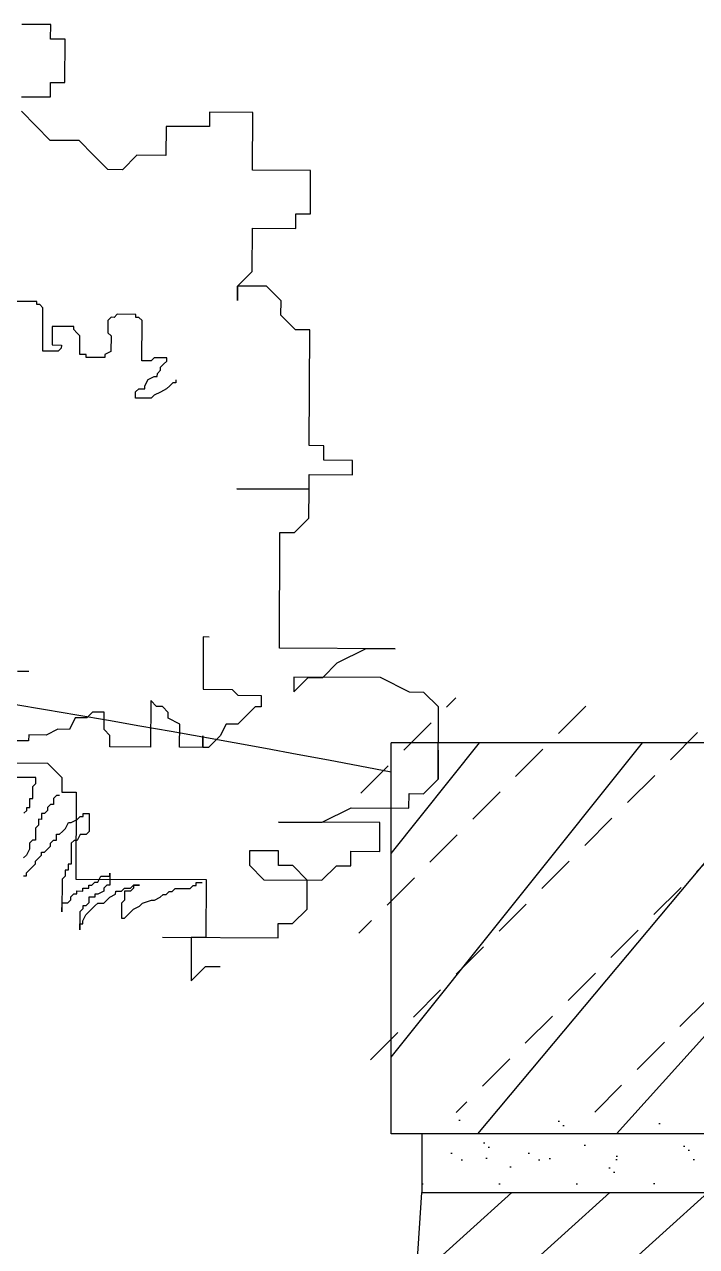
# Model space of a CAD drawing. Extents: x 343299501 to 344531018, y 671200678 to 672446893.
# Drawn here: x 344101652 to 344101996, y 672006662 to 672007287 of the extents above; entities that cross this region are included whole.
import ezdxf

# ---------------------------------------------------------------- set-up
doc = ezdxf.new("R2010")
doc.units = 0
doc.header["$LTSCALE"] = 10
doc.header["$MEASUREMENT"] = 0
doc.linetypes.add('CONTINOUS', pattern=[0])
for name, color, linetype in [('00-填充', 8, 'Continuous'), ('00-景观', 4, 'Continuous'), ('PUB_DIM', 3, 'Continuous'), ('TX-图例', 7, 'Continuous')]:
    doc.layers.add(name, color=color, linetype=linetype)

# ---------------------------------------------------------------- blocks, each defined once
blk = doc.blocks.new('009')
at = {"layer": 'PUB_DIM', "color": 251}
for points in [[(593654.8648514077, 317759.1772022322), (593615.523812674, 317762.884953171), (593615.9870469943, 317767.8000943959), (593611.06868634, 317768.2636321411), (593606.6151161529, 317773.6431762427), (593607.5416793153, 317783.4744615853), (593612.9218126759, 317787.9262028188), (593617.8401733264, 317787.4626650736), (593618.3034076542, 317792.3778062984), (593628.1386673376, 317791.4508685693), (593627.6754330136, 317786.5357273445), (593622.2938380316, 317782.0841238648), (593602.6233186647, 317783.9379993379), (593598.1696539596, 317789.3165405467), (593593.2512933016, 317789.7800782919), (593593.7145276293, 317794.6952195242), (593583.8792679459, 317795.6221572533), (593584.805831112, 317805.453442581), (593619.2299708202, 317802.2090916485), (593604.4763504788, 317803.5995671228), (593595.1044196412, 317809.4426489696), (593575.4339002706, 317811.2965244353), (593575.8971345946, 317816.2116656601), (593570.9787739441, 317816.6752034053), (593566.5252037533, 317822.054747507), (593567.451672405, 317831.8850299641), (593566.5252037533, 317822.054747507), (593568.8415644094, 317846.6324594095), (593574.2216977701, 317851.084200643), (593579.1400584206, 317850.6206629053), (593589.4386469461, 317854.6098692864), (593618.9444260001, 317851.8290560693), (593618.4810971618, 317846.9129119664), (593614.0275269747, 317852.2924560681), (593609.1091663167, 317852.7559938133), (593604.6555016115, 317858.1345350295), (593595.2834762484, 317863.976613991), (593585.448216565, 317864.9035517275), (593624.7892553061, 317861.1958007812), (593628.4955079742, 317900.5209421366), (593623.5771473199, 317900.9844798818), (593619.1234826148, 317906.3630210981), (593620.0500457808, 317916.1943064407), (593644.6374641806, 317913.8770309836), (593620.0500457808, 317916.1943064407), (593620.5132801048, 317921.1094476655), (593605.7596597672, 317922.4999231473), (593606.222988613, 317927.4160672575), (593616.0582482964, 317926.4891295135), (593616.5214826241, 317931.4042707458), (593621.4398432747, 317930.9407330006), (593625.146095939, 317970.265874356), (593630.0629949719, 317969.8024743646), (593635.4445899501, 317974.2540778443), (593635.907918796, 317979.170221962), (593641.2880521491, 317983.6219631881), (593651.1233118363, 317982.6950254589), (593650.6600775123, 317977.7798842341), (593651.1233118363, 317982.6950254589), (593646.6696471274, 317988.0735666677), (593648.0595391393, 318002.8209961206), (593633.3059188016, 318004.2114715949), (593633.7691531256, 318009.1266128272), (593628.8522540927, 318009.590012826), (593630.2420515865, 318024.336439386), (593649.9125709571, 318022.4825639129), (593651.7656972893, 318042.1451345906), (593666.519317627, 318040.7546591163), (593666.0560833067, 318035.839517884), (593680.8082420193, 318034.449180156), (593679.8816788495, 318024.6178948209), (593689.7169385329, 318023.6909570917), (593694.1719703451, 318018.3112752289), (593699.088869378, 318017.8478752449), (593704.4705588743, 318022.3004816025), (593709.8506922275, 318026.7522228435), (593719.6859519146, 318025.8252851069), (593725.067641411, 318030.277891472), (593730.449236393, 318034.7294949591)], [(593730.9124707133, 318039.644636184), (593721.0757494047, 318040.5717116743), (593721.5390782505, 318045.4878557846), (593716.6221792176, 318045.9512557834), (593718.0119767115, 318060.697682336), (593722.9288757406, 318060.234282352), (593723.3922045827, 318065.1504264623), (593733.2289258912, 318064.2233509719)], [(593719.4371556267, 317812.6021472141), (593699.7651746273, 317814.456160441), (593694.3850412741, 317810.0044192001), (593693.921712432, 317805.0882750973), (593689.0033517815, 317805.5518128276), (593686.2237567976, 317776.0589597076), (593641.9658190235, 317780.2301106453), (593640.1126926914, 317760.5675399601), (593645.0295917243, 317760.1041399688), (593643.6397942305, 317745.3577134013), (593639.1861295253, 317750.7362546176), (593634.2677688673, 317751.1997923627)], [(593668.9546685442, 317948.8566552103), (593668.8554243036, 317947.8036255613), (593669.9092543274, 317947.7043058947), (593670.8637455851, 317946.5509536862), (593671.8183313683, 317945.3986043558), (593673.8267471716, 317944.1469353586), (593675.8350684568, 317942.8942634836), (593676.78965424, 317941.7419141531), (593682.0573427379, 317941.2454535291), (593682.2559257448, 317943.35251569), (593681.3013399616, 317944.5048650205), (593679.195141539, 317944.7033666223), (593679.2943857834, 317945.7563962638), (593678.4391387627, 317947.9627781138), (593676.4307229593, 317949.2144471183), (593675.3768929392, 317949.3137667924), (593675.4761371799, 317950.3667964414), (593674.5216459185, 317951.5201486498), (593674.6208901629, 317952.5731782839), (593673.6663043797, 317953.7255276144), (593672.711813122, 317954.8788798153), (593672.8110573664, 317955.9319094718), (593677.0263774619, 317955.5346307606), (593677.980963245, 317954.3822814226), (593681.1424533129, 317954.0843224004), (593682.4330065623, 317967.7777193263), (593683.5846192092, 317968.7315670401), (593684.638449233, 317968.632247366), (593684.7376934774, 317969.6852770075), (593691.0606736206, 317969.0893589482), (593692.0152594037, 317967.9370096251), (593693.0690894276, 317967.8376899436), (593694.0236752033, 317966.685340628), (593693.6265091933, 317962.4712162837), (593692.4734349251, 317961.5175063163), (593691.977119185, 317956.251355201), (593693.9854404703, 317954.9986833185), (593693.8861962259, 317953.9456536695), (593700.209176369, 317953.3497356102), (593700.3084206171, 317954.4027652517), (593702.4160806648, 317954.2041259035), (593703.0117351636, 317960.5243095458), (593704.1648094356, 317961.4780195132), (593705.3179782182, 317962.4327323511), (593705.4172224663, 317963.4857620001), (593712.7940326333, 317962.7905242741), (593712.1983781308, 317956.4703406319), (593709.036888063, 317956.7682996541), (593708.9376438186, 317955.7152700126), (593709.8922295943, 317954.562920697), (593715.1599180959, 317954.0664600581), (593716.549715586, 317968.8128866181), (593717.7027898543, 317969.7665965855), (593718.7566198781, 317969.6672769114), (593718.8558641225, 317970.7203065529), (593726.2326742895, 317970.0250688195)], [(593649.0476314351, 317862.647101149), (593651.0208221897, 317862.4611350298), (593649.3478477895, 317844.7100638747), (593639.4818940274, 317845.6398944259), (593637.322880242, 317843.8541878834), (593629.4301172271, 317844.5980523154), (593629.0583766475, 317840.6537041441), (593631.0315674022, 317840.4677380249), (593634.6061138026, 317836.1504547372), (593636.3934815228, 317833.9928159863), (593640.3398630284, 317833.6208837703), (593641.9413131997, 317829.4905694798), (593645.5158596039, 317825.1732861921), (593647.4890503548, 317824.9873200879), (593647.8608854562, 317828.9326711595), (593647.4890503548, 317824.9873200879), (593655.381813366, 317824.2434556559), (593656.125389047, 317832.1331549063), (593660.257593587, 317833.732895337), (593660.4435111396, 317835.7055708617), (593662.6026194394, 317837.492280297), (593664.575810194, 317837.3063141927), (593666.7348239794, 317839.0920207202), (593665.247767128, 317823.3136251122), (593679.0601023957, 317822.0118623599), (593679.4319374971, 317825.9572134241), (593681.5909512825, 317827.7429199666), (593682.1486094184, 317833.6599436849), (593686.094990924, 317833.2880114615), (593687.8808025047, 317831.1295075715), (593691.8271840066, 317830.7575753555), (593693.4286341742, 317826.6272610649), (593697.3750156797, 317826.255328849), (593701.1355741546, 317823.9117239788), (593707.0551464111, 317823.3538256586), (593706.8692288622, 317821.381150119), (593712.7888011187, 317820.8232517913)], [(593713.0461483821, 317844.676309891), (593709.0997668803, 317845.048242107)], [(593694.5408470035, 317803.818807207), (593695.5537515953, 317803.7233446017), (593696.4699200839, 317802.6171113029), (593696.2792766169, 317800.5942914933), (593697.2907195799, 317800.4989666492), (593698.2068880685, 317799.3927333355), (593698.1115190759, 317798.380821988), (593699.0276875645, 317797.2745886818), (593700.0405921526, 317797.1791260764), (593699.8499486819, 317795.1563062742), (593700.8613916487, 317795.0609814227), (593700.6707481816, 317793.0381616279), (593701.5869166702, 317791.9319283143), (593701.2056297362, 317787.8862887099), (593702.2170726992, 317787.7909638584), (593703.1332411915, 317786.6847305521), (593702.9425977208, 317784.66191075), (593703.7648588419, 317782.5436283424), (593704.6810273305, 317781.4373950437)], [(593706.1107115559, 317796.6070392281), (593705.1945430674, 317797.7132725418), (593705.2899120599, 317798.7251838818), (593704.2770074755, 317798.8206464797), (593704.5629254133, 317801.8543747514), (593703.551482454, 317801.9496995956), (593703.932769388, 317805.9953391999), (593703.0166008994, 317807.1015725136), (593703.2072443627, 317809.1243923157), (593711.3017113134, 317808.3615180179)], [(593704.1090969294, 317775.3689356297), (593703.0976539627, 317775.4642604813), (593703.1930229589, 317776.4761718214), (593701.3593188748, 317778.689779073), (593700.4431503862, 317779.7960123867), (593700.5384248607, 317780.8069208488), (593699.6223508902, 317781.914157033), (593698.7061823979, 317783.0203903466), (593698.8015513942, 317784.0323016867), (593697.7886468023, 317784.1277642921), (593695.9563098289, 317786.340230912), (593696.0516788214, 317787.352142252), (593695.1355103329, 317788.4583755657), (593694.1240673661, 317788.5537004098), (593694.3147108331, 317790.5765202045), (593693.3018062487, 317790.6719828174), (593692.3856377602, 317791.7782161236), (593691.4695637897, 317792.8854523227), (593690.6487642899, 317795.0035969764), (593689.6373213269, 317795.098921828), (593687.7082482539, 317796.3006177247), (593686.7921742834, 317797.4078539312), (593685.7807313204, 317797.5031787828), (593685.8760057949, 317798.51408723), (593683.8516582437, 317798.7048746794), (593683.2797278427, 317792.6364152804), (593684.1958963275, 317791.5301819667), (593686.2202438787, 317791.3393945172), (593687.0410433784, 317789.2212498635), (593688.0524863377, 317789.1259250119), (593688.9701164514, 317788.0195539594), (593688.3029115796, 317780.9401860833), (593689.3143545389, 317780.8448612317), (593689.1237110719, 317778.8220414296), (593690.1351540387, 317778.726716578), (593689.9445105679, 317776.7038967833), (593690.8606790602, 317775.5976634771), (593689.812281765, 317764.4736588821), (593690.0981997102, 317767.5073871389), (593688.0753137842, 317767.698036842), (593687.1591452956, 317768.8042701557), (593687.2545142844, 317769.8161814958), (593686.3368841708, 317770.9225525558), (593685.3254412115, 317771.0178774074), (593685.4207156822, 317772.0287858695), (593683.3978297561, 317772.2194355726), (593683.4931987524, 317773.2313469127), (593681.4688512012, 317773.4221343547), (593681.5641256757, 317774.4330428168), (593680.5526827127, 317774.5283676684), (593679.6366087422, 317775.63560386), (593678.6251657754, 317775.7309287116), (593677.80281014, 317777.8482082337), (593674.7684812471, 317778.1341827884), (593674.8638502397, 317779.1460941285), (593674.4825633094, 317775.1004545167), (593675.4940062687, 317775.0051296726), (593676.4101747572, 317773.8988963664), (593676.3148057684, 317772.8869850114), (593678.2438788414, 317771.6852890998), (593679.2553218082, 317771.5899642631), (593679.16004733, 317770.579055801), (593681.1829332598, 317770.3884061053), (593680.992289789, 317768.3655863032), (593681.9083637595, 317767.2583501041), (593682.9212683477, 317767.1628874987), (593682.8259938732, 317766.1519790366), (593683.7421623617, 317765.0457457379), (593683.1702319607, 317758.9772863314), (593683.3608754277, 317761.0001061335), (593682.3494324647, 317761.0954309776), (593682.4447069392, 317762.1063394397), (593681.6224458218, 317764.2246218398), (593680.7063718475, 317765.3318580389), (593678.8740348741, 317767.5443246514), (593677.9579609036, 317768.651560843), (593675.9336133525, 317768.8423482999), (593675.0174448639, 317769.9485816061), (593674.1013708934, 317771.0558177978), (593672.1722978167, 317772.2575137094), (593672.2675722912, 317773.2684221715), (593670.2446863614, 317773.4590718672), (593669.3286123909, 317774.5663080662), (593667.3042648435, 317774.7570955157), (593666.3880963549, 317775.8633288294), (593664.3652104251, 317776.0539785326), (593666.3880963549, 317775.8633288294), (593666.2928218767, 317774.8524203673), (593667.2088958472, 317773.7451841757), (593669.2332433984, 317773.5543967187), (593668.9473254569, 317770.5206684619), (593669.8634939454, 317769.4144351482), (593669.386932537, 317764.3578870818), (593668.3754895739, 317764.4532119334), (593667.4593210854, 317765.5594452471), (593666.5417854935, 317766.6668191999), (593665.6256170049, 317767.7730524912), (593663.6980055496, 317768.9746106565), (593662.7804699577, 317770.0819845945), (593659.8414155394, 317771.3788676113), (593658.8299725726, 317771.4741924629), (593656.9009940177, 317772.6768912524), (593655.9848255292, 317773.7831245586), (593654.9733825624, 317773.8784494102), (593654.0572140813, 317774.9846827164), (593653.0443094894, 317775.0801453218), (593652.1282355189, 317776.1873815134), (593647.0695590787, 317776.6641435251), (593646.1533905901, 317777.7703768238), (593645.1419476271, 317777.8657016754), (593645.2373166196, 317778.877613008), (593643.2129690684, 317779.0684004724)]]:
    blk.add_lwpolyline(points, dxfattribs=at)

msp = doc.modelspace()

# ---------------------------------------------------------------- hatches: boundary and pattern name
h = msp.add_hatch()
h.set_pattern_fill('天然石材', color=8, scale=10)
h.set_pattern_definition([(45, (708778.4708161354, 244323.1653344631), (-35.35535320146299, 35.355353201463), []), (45, (708795.858041048, 244305.2141994238), (-35.35535320146299, 35.355353201463), [19.73685, -11.2782])])
edge = h.paths.add_edge_path()
edge.add_arc((344102319.6392207, 672006899.4491706), 20, 0, 90)
edge.add_line((344102319.6392207, 672006919.4491706), (344101839.6392207, 672006919.4491706))
edge.add_line((344101839.6392207, 672006919.4491707), (344101839.6392151, 672006719.4491706))
edge.add_line((344101839.6392151, 672006719.4491706), (344102340.0849684, 672006719.4491708))
edge.add_line((344102340.0849685, 672006719.4491706), (344102339.6392208, 672006899.4491706))
h = msp.add_hatch()
h.set_pattern_fill('AR-SAND', color=41, scale=10)
h.set_pattern_definition([(37.50000000000001, (720638.283582449, 244254.6273488998), (-0.8000156479920246, 24.47066186646712), [0, -19.304, 0, -21.59, 0, -20.6375]), (7.500000000000006, (720638.283582449, 244254.6273488998), (22.47616415690013, 35.84125502841771), [0, -10.414, 0, -17.39899999999999, 0, -6.667499999999998]), (327.5, (720622.6625824571, 244254.6273488998), (39.5496185120729, 0.07185923392728455), [0, -6.349999999999999, 0, -22.86, 0, -29.845]), (317.5, (720622.6625824571, 244254.6273488998), (38.17782262361487, 11.14646616286081), [0, -3.175, 0, -14.986, 0, -17.145])])
h.paths.add_polyline_path([(344102259.6392207, 672006689.4491708), (344102259.6392207, 672006719.4491706), (344101855.2135245, 672006719.4491707), (344101855.2135245, 672006689.4491706)])
at = {"layer": '00-填充'}
h = msp.add_hatch(dxfattribs=at)
h.set_pattern_fill('ANSI31', color=256, scale=20, style=0)
h.set_pattern_definition([(45, (-48684282.48141313, -30205633.43253469), (-22.45064030267289, 22.45064030267289), [])])
h.paths.add_polyline_path([(344102259.6392207, 672004326.0871234), (344102259.6392207, 672006689.4491706), (344101855.2135188, 672006689.4491706), (344101700.4010488, 672004326.0871234), (344102028.4627114, 672004326.0871233), (344102050.8153872, 672004389.0871234), (344102073.0325866, 672004263.0871233), (344102095.9627115, 672004326.0871234)])

# ---------------------------------------------------------------- linework, layer by layer
at = {"color": 4}
msp.add_lwpolyline([(344101839.6392207, 672006904.5417879, 0.05728909079835386), (344099757.8942799, 672007057.997836)], format="xyb", dxfattribs=at)
at = {"layer": '00-景观'}
for p, q in [((344101839.6392207, 672006719.4491707), (344101839.6392207, 672006919.4491707)), ((344102339.6392207, 672006719.4491707), (344101839.6392207, 672006719.4491707))]:
    msp.add_line(p, q, dxfattribs=at)
msp.add_lwpolyline([(344102339.6392207, 672006719.4491707), (344102339.6392207, 672006899.4491706, 0.4142135623730951), (344102319.6392207, 672006919.4491706), (344101839.6392207, 672006919.4491707)], format="xyb", dxfattribs=at)
for points in [[(344101855.2135188, 672006719.4491707), (344101855.2135188, 672006689.4491706)], [(344101700.4010488, 672004326.0871234), (344101855.2135188, 672006689.4491706), (344102259.6392207, 672006689.4491706)]]:
    msp.add_lwpolyline(points, dxfattribs=at)

# ---------------------------------------------------------------- block references
at = {"layer": 'TX-图例', "color": 3, "linetype": 'CONTINOUS', "xscale": -1.500000006812424, "yscale": 1.499999999283318, "zscale": 1.5, "rotation": 354.3567366116311}
msp.add_blockref('009', (344941018.9791731, 671444926.3248715), dxfattribs=at)

doc.saveas('drawing.dxf')
